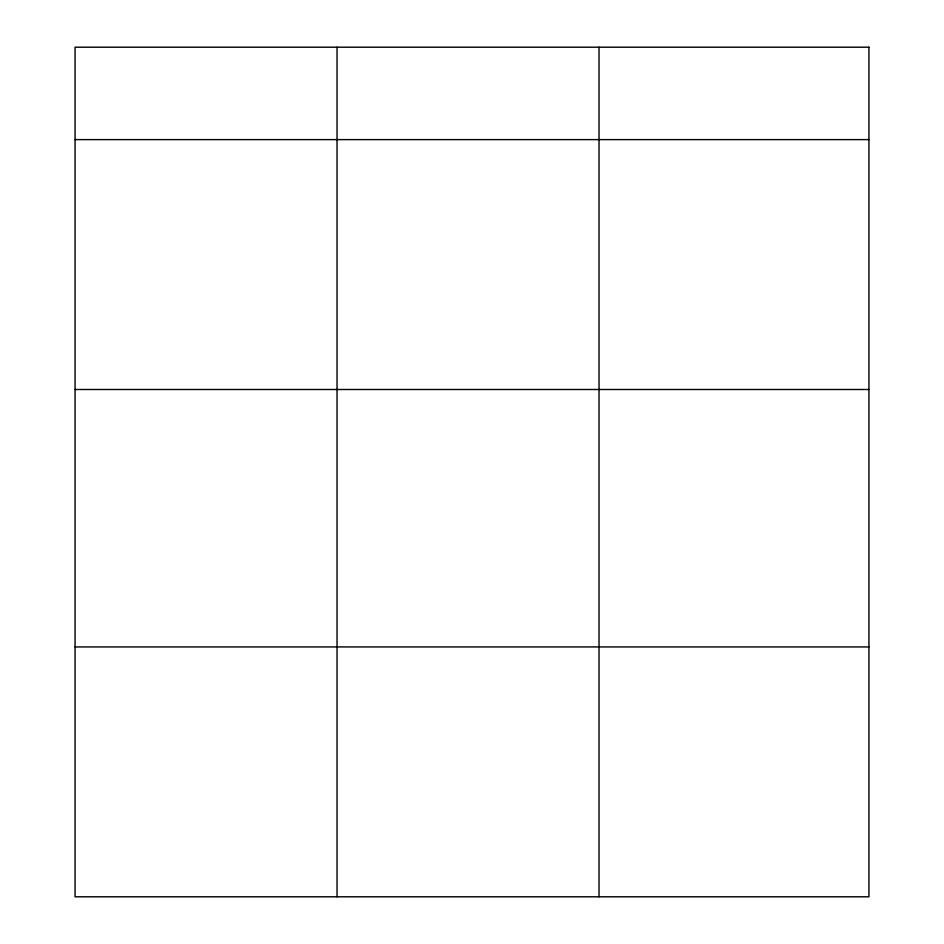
<?xml version="1.0" encoding="UTF-8"?>
<svg xmlns="http://www.w3.org/2000/svg" width="944" height="944" viewBox="0 0 944 944"><rect width="100%" height="100%" fill="white"/><g stroke="black" fill="none" stroke-linecap="round" stroke-linejoin="round"><path stroke-width="1.42" d="M75.072 139.618L868.928 139.618M75.072 389.494L868.928 389.494M75.072 646.935L868.928 646.935M599.015 47.2L599.015 896.8M337.043 47.2L337.043 896.8M868.928 47.2L75.072 47.2L75.072 896.8L868.928 896.8L868.928 47.2"/></g></svg>
